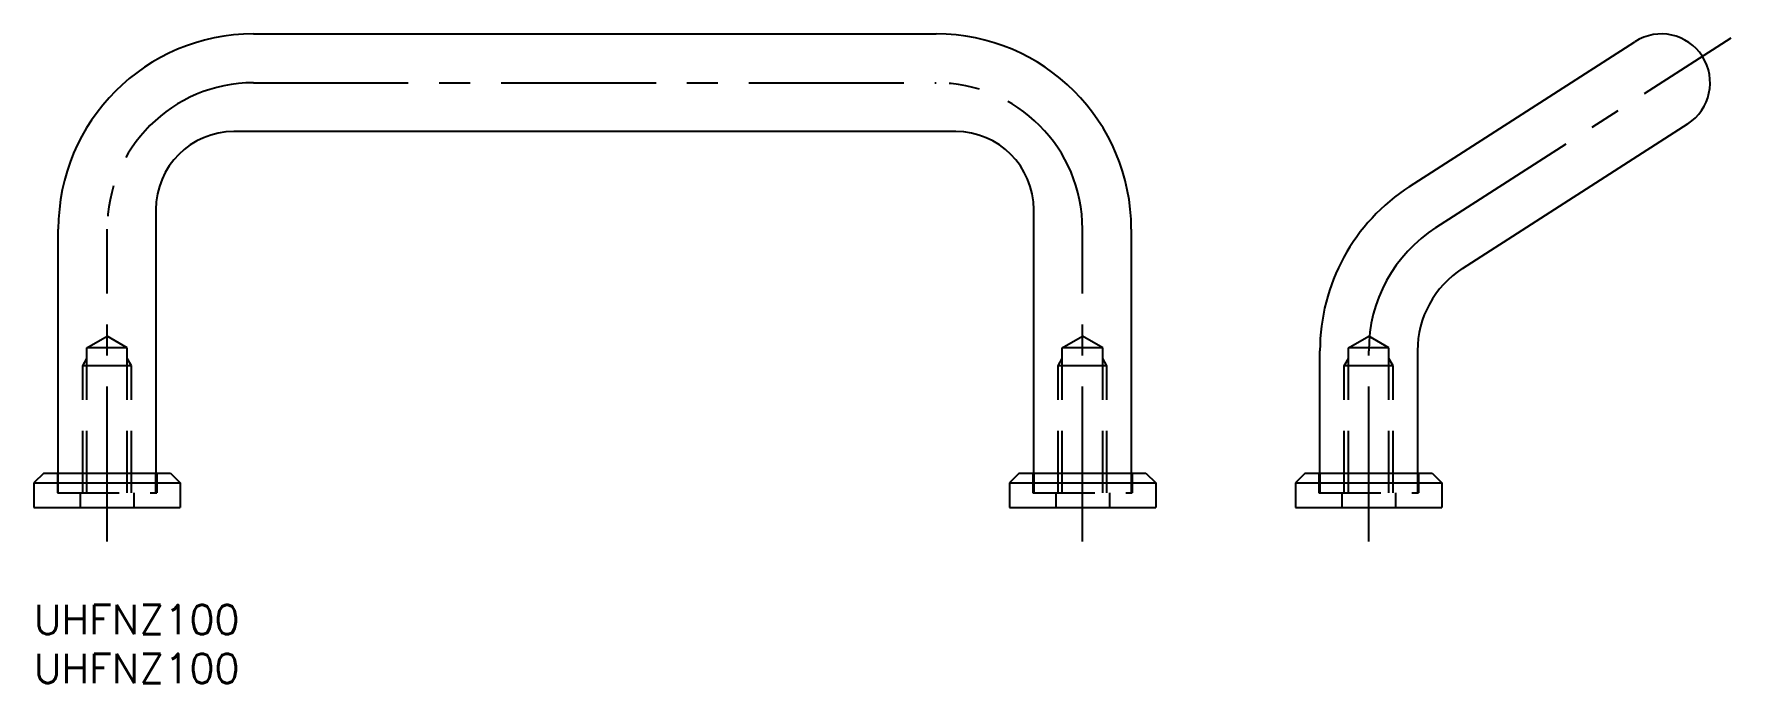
# Model space of a CAD drawing. Extents: x 0 to 174, y -8 to 58.
import ezdxf

# ---------------------------------------------------------------- set-up
doc = ezdxf.new("R2010")
doc.units = 0
doc.header["$LTSCALE"] = 0.5
doc.linetypes.add('CENTER', pattern=[50.8, 31.75, -6.35, 6.35, -6.35])
doc.linetypes.add('DASHED', pattern=[19.05, 12.7, -6.35])
for name, color, linetype in [('MSM_CENTER', 1, 'CENTER'), ('MSM_CONTINUOUS', 7, 'CONTINUOUS'), ('MSM_DASHED', 4, 'DASHED'), ('MSM_PART_NUMBER', 7, 'CONTINUOUS')]:
    doc.layers.add(name, color=color, linetype=linetype)
doc.styles.get("Standard").update_dxf_attribs({"font": 'txt.shx', "height": 3, "bigfont": 'bigfont.shx'})

# ---------------------------------------------------------------- blocks, each defined once
blk = doc.blocks.new('*U6')
at = {"layer": 'MSM_PART_NUMBER'}
blk.add_text('UHFNZ100', height=3, dxfattribs=at).set_placement((0, -3))
blk = doc.blocks.new('*U7')
at = {"layer": 'MSM_PART_NUMBER'}
blk.add_text('UHFNZ100', height=3, dxfattribs=at).set_placement((0, -8))

msp = doc.modelspace()

# ---------------------------------------------------------------- linework, layer by layer
at = {"layer": 'MSM_CENTER'}
for p, q in [((143.73, 38.66), (173.99, 58.09)), ((22.5, 53.5), (92.5, 53.5)), ((7.5, 6.5), (7.5, 38.5)), ((107.5, 6.5), (107.5, 38.5)), ((136.84, 6.5), (136.84, 26.04))]:
    msp.add_line(p, q, dxfattribs=at)
for centre, start, end in [((22.5, 38.5), 90, 180), ((92.5, 38.5), 0, 90), ((151.84, 26.04), 122.7126, 180)]:
    msp.add_arc(centre, 15, start, end, dxfattribs=at)
at = {"layer": 'MSM_CONTINUOUS'}
for p, q in [((22.5, 58.5), (92.5, 58.5)), ((141.03, 42.87), (164.13, 57.71)), ((169.54, 49.29), (146.43, 34.45)), ((94.5, 48.5), (20.5, 48.5)), ((12.5, 40.5), (12.5, 13.5)), ((102.5, 13.5), (102.5, 40.5)), ((2.5, 13.5), (2.5, 38.5)), ((112.5, 38.5), (112.5, 13.5)), ((131.84, 13.5), (131.84, 26.04)), ((141.84, 26.04), (141.84, 13.5)), ((1, 13.5), (0, 12.5)), ((0, 12.5), (15, 12.5)), ((0, 12.5), (0, 10)), ((1, 13.5), (14, 13.5)), ((14, 13.5), (15, 12.5)), ((15, 12.5), (15, 10)), ((101, 13.5), (100, 12.5)), ((100, 12.5), (115, 12.5)), ((100, 12.5), (100, 10)), ((101, 13.5), (114, 13.5)), ((114, 13.5), (115, 12.5)), ((115, 12.5), (115, 10)), ((130.34, 13.5), (129.34, 12.5)), ((129.34, 12.5), (144.34, 12.5)), ((129.34, 12.5), (129.34, 10)), ((130.34, 13.5), (143.34, 13.5)), ((143.34, 13.5), (144.34, 12.5)), ((144.34, 12.5), (144.34, 10)), ((100, 11.25), (100, 11.25)), ((0, 10), (15, 10)), ((100, 10), (115, 10)), ((129.34, 10), (144.34, 10))]:
    msp.add_line(p, q, dxfattribs=at)
for centre, radius, start, end in [((22.5, 38.5), 20, 90, 180), ((92.5, 38.5), 20, 0, 90), ((166.84, 53.5), 5, 302.7126, 122.7126), ((20.5, 40.5), 8, 90, 180), ((94.5, 40.5), 8, 0, 90), ((151.84, 26.04), 20, 122.7126, 180), ((151.84, 26.04), 10, 122.7126, 180)]:
    msp.add_arc(centre, radius, start, end, dxfattribs=at)
at = {"layer": 'MSM_DASHED'}
for p, q in [((5.43, 26.35), (7.5, 27.54)), ((5.43, 11.5), (5.43, 26.35)), ((9.57, 26.35), (5.43, 26.35)), ((9.57, 26.35), (7.5, 27.54)), ((9.57, 11.5), (9.57, 26.35)), ((105.43, 26.35), (107.5, 27.54)), ((109.57, 26.35), (105.43, 26.35)), ((105.43, 11.5), (105.43, 26.35)), ((109.57, 26.35), (107.5, 27.54)), ((109.57, 11.5), (109.57, 26.35)), ((134.77, 26.35), (136.84, 27.54)), ((138.9, 26.35), (134.77, 26.35)), ((134.77, 11.5), (134.77, 26.35)), ((138.9, 26.35), (136.84, 27.54)), ((138.9, 11.5), (138.9, 26.35)), ((5, 24.5), (5.43, 25.25)), ((5, 11.5), (5, 24.5)), ((10, 24.5), (5, 24.5)), ((10, 24.5), (9.57, 25.25)), ((10, 11.5), (10, 24.5)), ((105, 24.5), (105.43, 25.25)), ((110, 24.5), (105, 24.5)), ((105, 11.5), (105, 24.5)), ((110, 24.5), (109.57, 25.25)), ((110, 11.5), (110, 24.5)), ((134.34, 24.5), (134.77, 25.25)), ((139.34, 24.5), (134.34, 24.5)), ((134.34, 11.5), (134.34, 24.5)), ((139.34, 24.5), (138.9, 25.25)), ((139.34, 11.5), (139.34, 24.5)), ((2.4, 13.5), (2.4, 11.5)), ((2.5, 11.5), (2.5, 13.5)), ((12.5, 11.5), (12.5, 13.5)), ((12.6, 13.5), (12.6, 11.5)), ((102.4, 13.5), (102.4, 11.5)), ((102.5, 13.5), (102.5, 11.5)), ((112.5, 13.5), (112.5, 11.5)), ((112.6, 13.5), (112.6, 11.5)), ((131.74, 13.5), (131.74, 11.5)), ((131.84, 13.5), (131.84, 11.5)), ((141.84, 13.5), (141.84, 11.5)), ((141.94, 13.5), (141.94, 11.5)), ((2.4, 11.5), (12.6, 11.5)), ((4.75, 11.5), (4.75, 10)), ((10.25, 11.5), (10.25, 10)), ((102.4, 11.5), (112.6, 11.5)), ((104.75, 11.5), (104.75, 10)), ((110.25, 11.5), (110.25, 10)), ((131.74, 11.5), (141.94, 11.5)), ((134.09, 11.5), (134.09, 10)), ((139.59, 11.5), (139.59, 10))]:
    msp.add_line(p, q, dxfattribs=at)

# ---------------------------------------------------------------- block references
at = {"layer": 'MSM_CONTINUOUS'}
for name in ['*U6', '*U7']:
    msp.add_blockref(name, (0, 0), dxfattribs=at)

doc.saveas('drawing.dxf')
